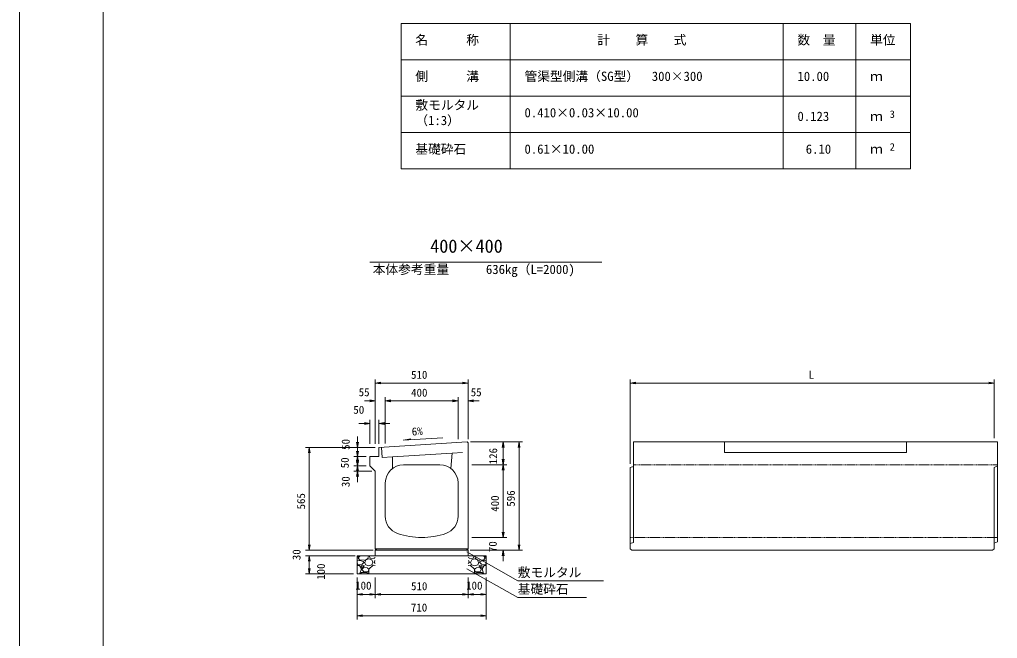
# Model space of a CAD drawing. Units: millimetres, scale not verified. Extents: x 0 to 84100, y 0 to 59400.
# Drawn here: x 0 to 26877, y 27874 to 44877 of the extents above; entities that cross this region are included whole.
import ezdxf
from ezdxf.enums import TextEntityAlignment as Align

# ---------------------------------------------------------------- set-up
doc = ezdxf.new("R2010")
doc.units = ezdxf.units.MM
doc.header["$LTSCALE"] = 100
doc.linetypes.add('USER1', pattern=[0.375, 0.25, -0.125])
for name, color, linetype, lineweight in [('D-MTR-FRAM（材料表図枠）', 2, 'Continuous', 18), ('D-STR-DIM（寸法）', 7, 'Continuous', 18), ('D-STR-HTXT（旗揚げ）', 7, 'Continuous', 18), ('D-STR-STRn（構造物）', 7, 'Continuous', 18), ('D-STR（構造物外形線）', 1, 'Continuous', 18), ('D-TTL(外枠）', 2, 'Continuous', 18), ('DEFPOINTS_2', 8, 'Continuous', 18)]:
    doc.layers.add(name, color=color, linetype=linetype, lineweight=lineweight)
for name, color, linetype in [('D-MTR-TXT(文字列）', 7, 'Continuous'), ('D-STR-TXT（文字）', 7, 'Continuous'), ('D-TTL-TXT（文字）', 7, 'Continuous')]:
    doc.layers.add(name, color=color, linetype=linetype)
doc.styles.add('ＭＳ ゴシック', font='')
doc.styles.get('ＭＳ ゴシック').set_extended_font_data('MS Gothic')

msp = doc.modelspace()

# ---------------------------------------------------------------- linework, layer by layer
at = {"layer": 'D-MTR-FRAM（材料表図枠）'}
for p, q in [((10485.6, 44773.7), (24485.6, 44773.7)), ((10485.6, 40773.7), (10485.6, 44773.7)), ((13485.6, 40773.7), (13485.6, 44773.7)), ((20985.6, 40773.7), (20985.6, 44773.7)), ((22985.6, 41573.7), (22985.6, 44773.7)), ((22985.6, 40773.7), (22985.6, 44773.7)), ((24485.6, 40773.7), (24485.6, 44773.7)), ((10485.6, 43773.7), (24485.6, 43773.7)), ((10485.6, 42773.7), (24485.6, 42773.7)), ((10485.6, 41773.7), (24485.6, 41773.7)), ((10485.6, 40773.7), (24485.6, 40773.7))]:
    msp.add_line(p, q, dxfattribs=at)
at = {"layer": 'D-STR-DIM（寸法）'}
for p, q in [((9778, 33219.7), (9778, 34991)), ((12328, 33344.7), (12328, 34991)), ((16787.1, 32669.7), (16787.1, 34991)), ((26787.1, 33374.7), (26787.1, 34991)), ((9778, 34891), (9928, 34916)), ((9928, 34866), (9778, 34891)), ((9778, 34891), (9928, 34891)), ((9928, 34891), (12178, 34891)), ((12178, 34916), (12328, 34891)), ((12328, 34891), (12178, 34866)), ((12328, 34891), (12178, 34891)), ((16787.1, 34891), (16937.1, 34916)), ((16937.1, 34866), (16787.1, 34891)), ((16787.1, 34891), (16937.1, 34891)), ((26637.1, 34891), (16937.1, 34891)), ((26637.1, 34916), (26787.1, 34891)), ((26787.1, 34891), (26637.1, 34866)), ((26787.1, 34891), (26637.1, 34891)), ((9628, 34425.8), (9778, 34400.8)), ((9778, 33344.7), (9778, 34500.8)), ((10053, 33344.7), (10053, 34500.8)), ((10053, 33230.7), (10053, 34500.8)), ((10053, 34400.8), (10203, 34425.8)), ((10053, 34400.8), (10203, 34425.8)), ((11903, 34425.8), (12053, 34400.8)), ((11903, 34425.8), (12053, 34400.8)), ((12053, 33344.7), (12053, 34500.8)), ((12053, 33357.3), (12053, 34500.8)), ((12328, 33344.7), (12328, 34500.8)), ((12328, 34400.8), (12478, 34425.8)), ((9628, 34400.8), (9478, 34400.8)), ((9778, 34400.8), (9628, 34375.8)), ((9778, 34400.8), (9628, 34400.8)), ((10203, 34375.8), (10053, 34400.8)), ((10053, 34400.8), (10203, 34400.8)), ((10203, 34375.8), (10053, 34400.8)), ((10053, 34400.8), (10203, 34400.8)), ((10203, 34400.8), (10353, 34400.8)), ((11903, 34400.8), (10203, 34400.8)), ((11903, 34400.8), (11753, 34400.8)), ((12053, 34400.8), (11903, 34375.8)), ((12053, 34400.8), (11903, 34400.8)), ((12053, 34400.8), (11903, 34375.8)), ((12053, 34400.8), (11903, 34400.8)), ((12478, 34375.8), (12328, 34400.8)), ((12328, 34400.8), (12478, 34400.8)), ((12478, 34400.8), (12628, 34400.8)), ((9628, 33219.7), (9628, 33880.3)), ((9878, 33219.7), (9878, 33880.3)), ((9478, 33780.3), (9328, 33780.3)), ((9478, 33805.3), (9628, 33780.3)), ((9628, 33780.3), (9478, 33755.3)), ((9628, 33780.3), (9478, 33780.3)), ((9878, 33780.3), (10028, 33805.3)), ((10028, 33755.3), (9878, 33780.3)), ((9878, 33780.3), (10028, 33780.3)), ((10028, 33780.3), (10178, 33780.3)), ((9289, 33269.7), (9289, 33419.7)), ((10544.4, 33319.9), (11631.6, 33388.7)), ((10544.4, 33319.9), (10757.2, 33361.5)), ((9778, 33119.7), (7863.3, 33119.7)), ((7938.3, 32969.7), (7963.3, 33119.7)), ((7963.3, 33119.7), (7988.3, 32969.7)), ((7963.3, 33119.7), (7963.3, 32969.7)), ((9778, 33119.7), (9189, 33119.7)), ((9289, 33119.7), (9264, 33269.7)), ((9314, 33269.7), (9289, 33119.7)), ((9289, 33119.7), (9289, 33269.7)), ((9289, 33019.7), (9289, 33169.7)), ((12398, 33272.8), (13392.8, 33272.8)), ((12398, 33272.8), (13827.9, 33272.8)), ((13267.8, 33122.8), (13292.8, 33272.8)), ((13292.8, 33272.8), (13317.8, 33122.8)), ((13292.8, 33272.8), (13292.8, 33122.8)), ((13292.8, 33122.8), (13292.8, 32794.7)), ((13702.9, 33122.8), (13727.9, 33272.8)), ((13727.9, 33272.8), (13752.9, 33122.8)), ((13727.9, 33272.8), (13727.9, 33122.8)), ((13727.9, 33122.8), (13727.9, 30444.7)), ((7963.3, 32969.7), (7963.3, 30444.7)), ((9528, 32869.7), (9189, 32869.7)), ((9528, 32869.7), (9189, 32869.7)), ((9289, 32869.7), (9264, 33019.7)), ((9264, 32719.7), (9289, 32869.7)), ((9314, 33019.7), (9289, 32869.7)), ((9289, 32869.7), (9289, 33019.7)), ((9289, 32769.7), (9289, 32919.7)), ((9289, 32869.7), (9314, 32719.7)), ((9289, 32869.7), (9289, 32719.7)), ((13292.8, 32644.7), (13267.8, 32794.7)), ((13317.8, 32794.7), (13292.8, 32644.7)), ((13292.8, 32644.7), (13292.8, 32794.7)), ((9528, 32619.7), (9189, 32619.7)), ((9528, 32619.7), (9189, 32619.7)), ((9289, 32619.7), (9264, 32769.7)), ((9264, 32469.7), (9289, 32619.7)), ((9314, 32769.7), (9289, 32619.7)), ((9289, 32619.7), (9289, 32769.7)), ((9289, 32719.7), (9289, 32569.7)), ((9289, 32619.7), (9314, 32469.7)), ((9289, 32619.7), (9289, 32469.7)), ((12428, 32644.7), (13392.8, 32644.7)), ((12428, 32644.7), (13392.8, 32644.7)), ((13267.8, 32494.7), (13292.8, 32644.7)), ((13292.8, 32644.7), (13317.8, 32494.7)), ((13292.8, 32644.7), (13292.8, 32494.7)), ((9678, 32469.7), (9189, 32469.7)), ((9264, 32319.7), (9289, 32469.7)), ((9289, 32469.7), (9289, 32319.7)), ((9289, 32469.7), (9314, 32319.7)), ((9289, 32469.7), (9289, 32319.7)), ((9289, 32319.7), (9289, 32169.7)), ((13292.8, 32494.7), (13292.8, 30794.7)), ((13292.8, 30794.7), (13292.8, 30944.7)), ((12428, 30644.7), (13392.8, 30644.7)), ((12428, 30644.7), (13392.8, 30644.7)), ((13292.8, 30644.7), (13267.8, 30794.7)), ((13292.8, 30644.7), (13267.8, 30794.7)), ((13317.8, 30794.7), (13292.8, 30644.7)), ((13292.8, 30644.7), (13292.8, 30794.7)), ((13317.8, 30794.7), (13292.8, 30644.7)), ((13292.8, 30644.7), (13292.8, 30794.7)), ((7963.3, 30294.7), (7938.3, 30444.7)), ((7963.3, 30294.7), (7938.3, 30444.7)), ((7963.3, 30444.7), (7963.3, 30594.7)), ((7988.3, 30444.7), (7963.3, 30294.7)), ((7963.3, 30294.7), (7963.3, 30444.7)), ((7988.3, 30444.7), (7963.3, 30294.7)), ((7963.3, 30294.7), (7963.3, 30444.7)), ((13727.9, 30294.7), (13702.9, 30444.7)), ((13752.9, 30444.7), (13727.9, 30294.7)), ((13727.9, 30294.7), (13727.9, 30444.7)), ((9723, 30294.7), (7863.3, 30294.7)), ((9723, 30294.7), (7863.3, 30294.7)), ((9223, 30144.7), (7863.3, 30144.7)), ((9223, 30144.7), (7863.3, 30144.7)), ((7938.3, 29994.7), (7963.3, 30144.7)), ((7938.3, 29994.7), (7963.3, 30144.7)), ((7963.3, 30144.7), (7988.3, 29994.7)), ((7963.3, 30144.7), (7963.3, 29994.7)), ((7963.3, 30144.7), (7988.3, 29994.7)), ((7963.3, 30144.7), (7963.3, 29994.7)), ((12383, 30294.7), (13392.8, 30294.7)), ((12398, 30294.7), (13827.9, 30294.7)), ((13267.8, 30144.7), (13292.8, 30294.7)), ((13292.8, 30294.7), (13317.8, 30144.7)), ((13292.8, 30294.7), (13292.8, 30144.7)), ((13292.8, 30144.7), (13292.8, 29994.7)), ((7963.3, 29994.7), (7963.3, 29794.7)), ((7963.3, 29994.7), (7963.3, 29844.7)), ((9178, 29644.7), (7863.3, 29644.7)), ((7963.3, 29644.7), (7938.3, 29794.7)), ((7988.3, 29794.7), (7963.3, 29644.7)), ((7963.3, 29644.7), (7963.3, 29794.7)), ((9278, 29544.7), (9278, 28396.9)), ((9278, 29544.7), (9278, 28983.5)), ((9778, 29544.7), (9778, 28983.5)), ((9778, 29544.7), (9778, 28983.5)), ((12328, 29544.7), (12328, 28983.5)), ((12328, 29544.7), (12328, 28983.5)), ((12828, 29546.3), (12828, 28396.9)), ((12828, 29544.7), (12828, 28983.5)), ((9278, 29083.5), (9428, 29108.5)), ((9428, 29058.5), (9278, 29083.5)), ((9278, 29083.5), (9428, 29083.5)), ((9628, 29083.5), (9428, 29083.5)), ((9628, 29108.5), (9778, 29083.5)), ((9778, 29083.5), (9628, 29058.5)), ((9778, 29083.5), (9628, 29083.5)), ((9778, 29083.5), (9928, 29108.5)), ((9928, 29058.5), (9778, 29083.5)), ((9778, 29083.5), (9928, 29083.5)), ((12178, 29083.5), (9928, 29083.5)), ((12178, 29108.5), (12328, 29083.5)), ((12328, 29083.5), (12178, 29058.5)), ((12328, 29083.5), (12178, 29083.5)), ((12328, 29083.5), (12478, 29108.5)), ((12478, 29058.5), (12328, 29083.5)), ((12328, 29083.5), (12478, 29083.5)), ((12478, 29083.5), (12678, 29083.5)), ((12678, 29108.5), (12828, 29083.5)), ((12828, 29083.5), (12678, 29058.5)), ((12828, 29083.5), (12678, 29083.5)), ((9278, 28496.9), (9428, 28521.9)), ((9428, 28471.9), (9278, 28496.9)), ((9278, 28496.9), (9428, 28496.9)), ((12678, 28496.9), (9428, 28496.9)), ((12678, 28521.9), (12828, 28496.9)), ((12828, 28496.9), (12678, 28471.9)), ((12828, 28496.9), (12678, 28496.9))]:
    msp.add_line(p, q, dxfattribs=at)
at = {"layer": 'D-STR-HTXT（旗揚げ）'}
for p, q in [((9623.5, 38215.4), (16001.8, 38215.4)), ((12295.5, 30249.6), (13691.7, 29458.4)), ((12295.5, 29790.5), (13691.7, 28999.3)), ((16051.5, 29458.4), (13691.7, 29458.4)), ((15578, 28999.3), (13691.7, 28999.3))]:
    msp.add_line(p, q, dxfattribs=at)
at = {"layer": 'D-STR-STRn（構造物）'}
for p, q in [((9778, 30144.7), (9278, 30144.7)), ((9278, 30144.7), (9278, 29644.7)), ((9278, 30101.2), (9334.3, 30144.7)), ((9308.8, 30089.5), (9358.5, 30144.7)), ((9594, 30144.4), (9574, 30074.4)), ((9611, 30144.7), (9638, 30080.6)), ((9778, 30294.7), (9778, 30144.7)), ((12328, 30144.7), (9778, 30144.7)), ((12328, 30294.7), (12328, 30144.7)), ((12328, 30144.7), (12828, 30144.7)), ((12494.9, 30144.7), (12467.9, 30080.6)), ((12511.9, 30144.4), (12531.9, 30074.4)), ((12797.1, 30089.5), (12747.4, 30144.7)), ((12828, 30101.2), (12771.7, 30144.7)), ((12828, 30144.7), (12828, 29644.7)), ((9354.3, 30013.9), (9278, 30005.8)), ((9298.7, 29906.1), (9278, 29928.7)), ((9339, 29873.9), (9278, 29879)), ((9413.5, 29914.8), (9298.5, 29904.8)), ((9344.8, 30029.2), (9309.8, 30089.2)), ((9394.9, 29784.7), (9339.9, 29874.7)), ((9468.5, 30020.5), (9343.5, 30030.5)), ((9453.7, 29989.7), (9353.7, 30014.7)), ((9388.6, 29869.5), (9408.6, 29819.5)), ((9423.8, 29884.3), (9388.8, 29869.3)), ((9408.7, 29819.6), (9483.7, 29864.6)), ((9458.8, 29964.5), (9413.8, 29914.5)), ((9484, 29864.5), (9424, 29884.5)), ((9458.9, 29964.1), (9453.9, 29989.1)), ((9574.1, 30074.1), (9469.1, 30019.1)), ((9483.4, 29964.6), (9513.4, 29894.6)), ((9488.7, 29964.4), (9518.7, 30034.4)), ((9513.4, 29894.1), (9598.4, 29869.1)), ((9518.9, 30034.4), (9598.9, 30059.4)), ((9598.7, 30059.4), (9678.7, 30029.4)), ((9599.1, 29869.2), (9684.1, 29894.2)), ((9718.9, 29884.4), (9603.9, 29779.4)), ((9638.5, 30079.2), (9743.5, 30074.2)), ((9678.9, 30029.3), (9708.9, 29964.3)), ((9683.7, 29894.7), (9708.7, 29964.7)), ((9778, 29879), (9719, 29883.9)), ((9743.7, 29964.6), (9758.7, 30004.6)), ((9778, 29928.7), (9743.7, 29966.1)), ((9743.9, 30074.8), (9778, 30101.2)), ((9778, 30005.8), (9759.3, 30003.9)), ((12362.1, 30074.8), (12328, 30101.2)), ((12328, 30005.8), (12346.7, 30003.9)), ((12328, 29928.7), (12362.3, 29966.1)), ((12328, 29879), (12387, 29883.9)), ((12362.2, 29964.6), (12347.2, 30004.6)), ((12467.4, 30079.2), (12362.4, 30074.2)), ((12387, 29884.4), (12502, 29779.4)), ((12427, 30029.3), (12397, 29964.3)), ((12422.3, 29894.7), (12397.3, 29964.7)), ((12506.8, 29869.2), (12421.8, 29894.2)), ((12507.3, 30059.4), (12427.3, 30029.4)), ((12587, 30034.4), (12507, 30059.4)), ((12592.5, 29894.1), (12507.5, 29869.1)), ((12531.9, 30074.1), (12636.9, 30019.1)), ((12617.2, 29964.4), (12587.2, 30034.4)), ((12622.5, 29964.6), (12592.5, 29894.6)), ((12621.9, 29864.5), (12681.9, 29884.5)), ((12697.3, 29819.6), (12622.3, 29864.6)), ((12637.4, 30020.5), (12762.4, 30030.5)), ((12647, 29964.1), (12652, 29989.1)), ((12647.1, 29964.5), (12692.1, 29914.5)), ((12652.3, 29989.7), (12752.3, 30014.7)), ((12682.2, 29884.3), (12717.2, 29869.3)), ((12692.4, 29914.8), (12807.4, 29904.8)), ((12717.3, 29869.5), (12697.3, 29819.5)), ((12711, 29784.7), (12766, 29874.7)), ((12751.7, 30013.9), (12828, 30005.8)), ((12761.1, 30029.2), (12796.1, 30089.2)), ((12767, 29873.9), (12828, 29879)), ((12807.3, 29906.1), (12828, 29928.7)), ((9278, 29644.7), (12828, 29644.7)), ((9334.3, 29644.7), (9353.9, 29659.8)), ((9353.9, 29659.3), (9393.9, 29784.3)), ((9358.5, 29644.7), (9398.8, 29689.5)), ((9398.8, 29689.5), (9528.8, 29689.5)), ((9408.7, 29774.6), (9448.7, 29714.6)), ((9458.8, 29824.4), (9408.8, 29774.4)), ((9449, 29714.2), (9574, 29699.2)), ((9559.4, 29809.7), (9459.4, 29824.7)), ((9528.7, 29690.6), (9593.7, 29645.6)), ((9599.9, 29773.4), (9559.9, 29808.4)), ((9574, 29699.5), (9599, 29744.5)), ((9598, 29675.6), (9611, 29644.7)), ((9603.6, 29779.7), (9598.6, 29674.7)), ((9598.8, 29744.5), (9598.8, 29774.5)), ((12507.9, 29675.6), (12494.9, 29644.7)), ((12502.3, 29779.7), (12507.3, 29674.7)), ((12506, 29773.4), (12546, 29808.4)), ((12532, 29699.5), (12507, 29744.5)), ((12507.1, 29744.5), (12507.1, 29774.5)), ((12577.3, 29690.6), (12512.3, 29645.6)), ((12656.9, 29714.2), (12531.9, 29699.2)), ((12546.5, 29809.7), (12646.5, 29824.7)), ((12707.1, 29689.5), (12577.1, 29689.5)), ((12647.1, 29824.4), (12697.1, 29774.4)), ((12697.3, 29774.6), (12657.3, 29714.6)), ((12747.4, 29644.7), (12707.1, 29689.5)), ((12752, 29659.3), (12712, 29784.3)), ((12771.7, 29644.7), (12752.1, 29659.8))]:
    msp.add_line(p, q, dxfattribs=at)
at = {"layer": 'D-STR（構造物外形線）'}
for p, q in [((9878, 33119.7), (12298, 33272.8)), ((9878, 32869.7), (9878, 33119.7)), ((9950.2, 33124.2), (9967.8, 32844.8)), ((12298, 33272.8), (12328, 33244.7)), ((12328, 30339.7), (12328, 33244.7)), ((16877.1, 33274.7), (26877.1, 33274.7)), ((16877.1, 30509.7), (16877.1, 33274.7)), ((19377.1, 33274.7), (19377.1, 32984.3)), ((24377.1, 32984.3), (24377.1, 33274.7)), ((26877.1, 30524.7), (26877.1, 33274.7)), ((9628, 32619.7), (9628, 32869.7)), ((9628, 32869.7), (9878, 32869.7)), ((9967.8, 32844.8), (10247.3, 32862.5)), ((10247.3, 32862.5), (11894, 32966.7)), ((10247.3, 32862.5), (10253, 32544.7)), ((11894, 32966.7), (11853, 32544.7)), ((12173.4, 32984.3), (11894, 32966.7)), ((19377.1, 32984.3), (24377.1, 32984.3)), ((9628, 32619.7), (9778, 32469.7)), ((10553, 32644.7), (11553, 32644.7)), ((16787.1, 32569.7), (16877.1, 32594.7)), ((16787.1, 30339.7), (16787.1, 32569.7)), ((26787.1, 32569.7), (26877.1, 32619.7)), ((26787.1, 30339.7), (26787.1, 32569.7)), ((9778, 30339.7), (9778, 32469.7)), ((10053, 31230.5), (10053, 32144.7)), ((12053, 31230.5), (12053, 32144.7)), ((16787.1, 30479.7), (16877.1, 30509.7)), ((26787.1, 30494.7), (26877.1, 30524.7)), ((9778, 30339.7), (12328, 30339.7)), ((9778, 30339.7), (9823, 30294.7)), ((9778, 30294.7), (12328, 30294.7)), ((9823, 30294.7), (12283, 30294.7)), ((12283, 30294.7), (12328, 30339.7)), ((16787.1, 30339.7), (16832.1, 30294.7)), ((16832.1, 30294.7), (26742.1, 30294.7)), ((26742.1, 30294.7), (26787.1, 30339.7))]:
    msp.add_line(p, q, dxfattribs=at)
at = {"layer": 'D-STR（構造物外形線）', "linetype": 'USER1'}
for p, q in [((16877.1, 32644.7), (26877.1, 32644.7)), ((16787.1, 30644.7), (26877.1, 30644.7))]:
    msp.add_line(p, q, dxfattribs=at)
at = {"layer": 'D-STR（構造物外形線）'}
for centre, radius, start, end in [((10553, 32144.7), 500, 90, 180), ((11553, 32144.7), 500, 0, 90), ((10553, 31230.5), 500, 180, 250.52898), ((11553, 31230.5), 500, 289.47102, 0), ((11053, 32644.7), 2000, 250.52884, 289.47116)]:
    msp.add_arc(centre, radius, start, end, dxfattribs=at)
at = {"layer": 'D-TTL(外枠）'}
msp.add_line((2300, 2000), (2300, 57400), dxfattribs=at)
at = {"layer": 'DEFPOINTS_2'}
msp.add_line((0, 0), (0, 59400), dxfattribs=at)

# ---------------------------------------------------------------- texts
at = {"layer": 'D-MTR-TXT(文字列）', "style": 'ＭＳ ゴシック'}
for s, height, p in [('名\u3000\u3000\u3000称', 256.6, (10877.8, 44114)), ('計\u3000\u3000算\u3000\u3000式', 256.6, (15878.6, 44114)), ('数\u3000量', 256.6, (21377.8, 44114)), ('単位', 256.6, (23377.8, 44114)), ('側\u3000\u3000\u3000溝', 256.6, (10877.8, 43114)), ('管渠型側溝（SG型）\u3000300×300', 256.6, (13877.8, 43114)), ('10.00', 256.6, (21380.5, 43114)), ('ｍ', 256.6, (23377.8, 43114)), ('敷モルタル', 256.6, (10877.8, 42324.1)), ('（1:3）', 256.6, (10877.8, 41901.8)), ('0.410×0.03×10.00', 256.6, (13877.8, 42114)), ('0.123', 256.6, (21380.5, 42014)), ('ｍ', 256.6, (23377.8, 42014)), ('3', 205.3, (23918, 42114.5)), ('基礎砕石', 256.6, (10877.8, 41114)), ('0.61×10.00', 256.6, (13877.8, 41114)), ('6.10', 256.6, (21607.9, 41114)), ('2', 205.3, (23918, 41214.5)), ('ｍ', 256.6, (23377.8, 41114)), ('本体参考重量', 256.6, (9706.5, 37808.7)), ('636kg（L=2000)', 256.6, (12818.5, 37808.7))]:
    msp.add_text(s, height=height, dxfattribs=at).set_placement(p, align=Align.BOTTOM_LEFT)
at = {"layer": 'D-STR-DIM（寸法）', "style": 'ＭＳ ゴシック'}
for s, p in [('510', (10759.8, 34941)), ('L', (21688.2, 34941)), ('55', (9321.3, 34462.6)), ('400', (10762.1, 34450.8)), ('55', (12400.9, 34462.6)), ('50', (9174.1, 33980.3)), ('100', (9224.2, 29149.9)), ('510', (10759.8, 29133.5)), ('100', (12274.2, 29149.9)), ('710', (10756, 28546.9))]:
    msp.add_text(s, height=219.9, dxfattribs=at).set_placement(p, align=Align.BOTTOM_LEFT)
for s, p in [('50', (9139, 33055)), ('126', (13193, 32658)), ('50', (9114, 32549)), ('30', (9139, 32030.6)), ('565', (7913.3, 31417.8)), ('400', (13242.8, 31353.8)), ('596', (13677.9, 31493.6)), ('70', (13181.5, 30245.2)), ('30', (7788.3, 30024)), ('100', (8459.9, 29483.2))]:
    msp.add_text(s, height=219.9, rotation=90, dxfattribs=at).set_placement(p, align=Align.BOTTOM_LEFT)
at = {"layer": 'D-STR-TXT（文字）', "style": 'ＭＳ ゴシック'}
msp.add_text('6%', height=219.9, rotation=3.62, dxfattribs=at).set_placement((10790, 33380.3), align=Align.BOTTOM_LEFT)
for s, p in [('敷モルタル', (13691.7, 29483.4)), ('基礎砕石', (13691.7, 29024.3))]:
    msp.add_text(s, height=256.6, dxfattribs=at).set_placement(p, align=Align.BOTTOM_LEFT)
at = {"layer": 'D-TTL-TXT（文字）', "style": 'ＭＳ ゴシック'}
msp.add_text('400×400', height=366.6, dxfattribs=at).set_placement((11286.1, 38360.3), align=Align.BOTTOM_LEFT)

doc.saveas('drawing.dxf')
